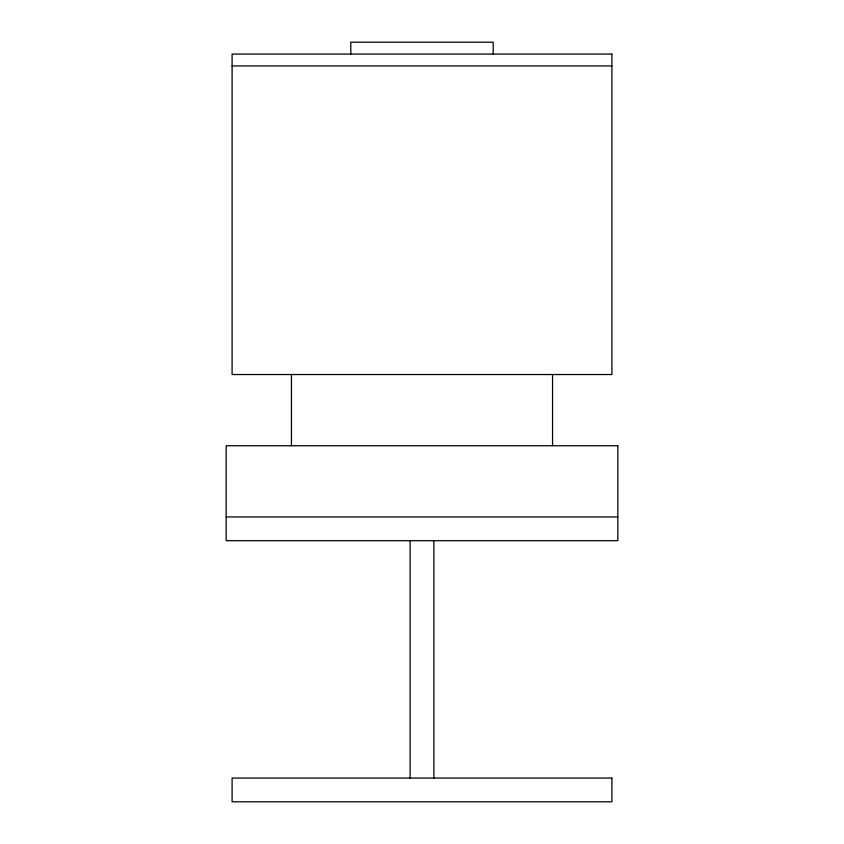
<?xml version="1.0" encoding="UTF-8"?>
<svg xmlns="http://www.w3.org/2000/svg" width="844" height="844" viewBox="0 0 844 844"><rect width="100%" height="100%" fill="white"/><g stroke="black" fill="none" stroke-linecap="round" stroke-linejoin="round"><path stroke-width="1.27" d="M232.1 65.938L611.9 65.938M226.171 516.95L617.829 516.95M552.556 374.525L552.556 445.737M493.212 54.069L493.212 42.2L350.787 42.2L350.787 54.069M433.869 540.688L433.869 778.062M410.131 540.688L410.131 778.062M291.444 374.525L291.444 445.737M611.9 54.069L232.1 54.069L232.1 374.525L611.9 374.525L611.9 54.069M617.829 445.737L226.171 445.737L226.171 540.688L617.829 540.688L617.829 445.737M611.9 778.062L232.1 778.062L232.1 801.8L611.9 801.8L611.9 778.062"/></g></svg>
